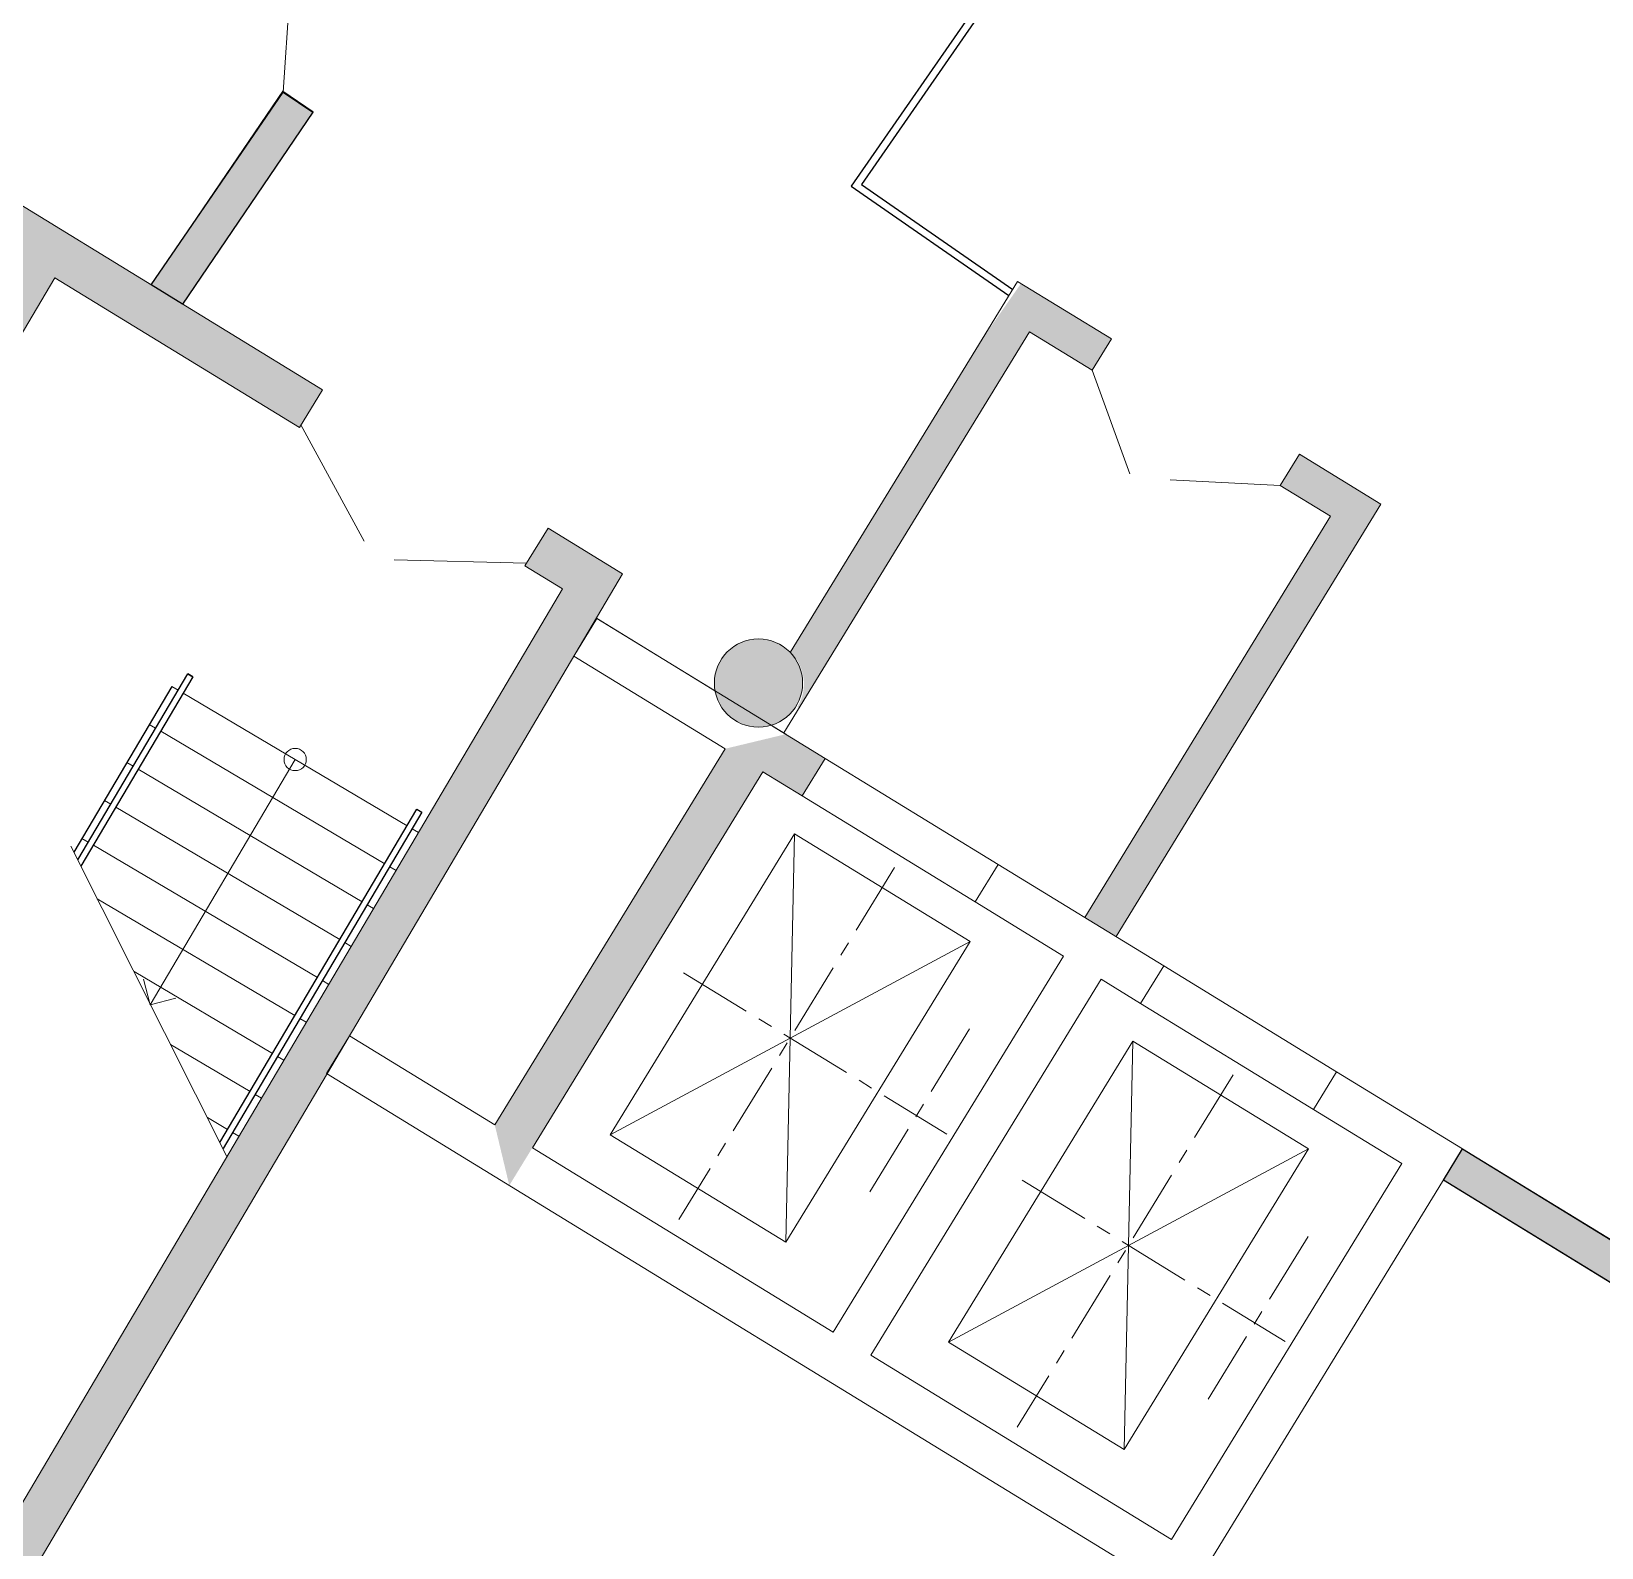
# Model space of a CAD drawing. Header units: millimetres. Extents: x 72919 to 485785, y -53256 to 338519.
# Drawn here: x 172890 to 183571, y 201859 to 212173 of the extents above; entities that cross this region are included whole.
import ezdxf

# ---------------------------------------------------------------- set-up
doc = ezdxf.new("R2010")
doc.units = ezdxf.units.MM
doc.linetypes.add('CENTER', pattern=[2, 1.25, -0.25, 0.25, -0.25])
doc.layers.add('1', color=7, linetype='Continuous')
for name, color, linetype, lineweight in [('door', 177, 'Continuous', 9), ('lifts', 7, 'Continuous', 35), ('stairs', 4, 'Continuous', 5), ('wall', 5, 'Continuous', 40)]:
    doc.layers.add(name, color=color, linetype=linetype, lineweight=lineweight)

msp = doc.modelspace()

# ---------------------------------------------------------------- hatches: boundary and pattern name
at = {"ltscale": 500, "true_color": 0x000000}
h = msp.add_hatch(color=18, dxfattribs=at)
h.dxf.hatch_style = 1
h.paths.add_polyline_path([(173916.59879, 210317.67759), (173703.20264, 210448.45301), (174602.66466, 211759.81552), (174804.03317, 211622.90331)])
h.paths.add_polyline_path([(175611.35646, 213254.93818), (176315.10067, 214289.99503), (176335.87821, 214324.07206), (176528.76397, 214604.24793), (176528.98689, 214604.57581), (176886.98345, 215131.112), (177093.72385, 214990.54739), (176734.53296, 214462.25459), (176710.32099, 214426.64399), (176627.7013, 214305.12814), (176520.86965, 214148.00168), (175818.09686, 213114.37358)])
h.paths.add_polyline_path([(174397.82092, 215902.41435), (174238.21183, 216067.42022), (174271.01138, 216073.01056), (174221.49937, 216086.23625), (174608.4981, 216631.98723), (174810.77267, 216485.05409)])
h.paths.add_polyline_path([(171473.324, 211990.8771), (172313.8365, 213286.64662), (172521.45712, 213147.36982), (171613.08648, 211745.08882), (171607.72228, 211794.20755), (171598.27767, 211830.5991), (171585.55977, 211862.94739), (171570.05554, 211892.17477), (171549.62243, 211921.85146), (171532.63834, 211941.74451), (171512.984, 211960.98109), (171489.57548, 211979.85897)])
h.paths.add_polyline_path([(170412.40855, 210295.35376), (170626.15946, 210165.69304), (171433.69278, 211462.455), (171385.88707, 211446.13101), (171336.83004, 211438.12261), (171287.82975, 211438.26364), (171256.73038, 211442.55058), (171206.65947, 211456.74167), (171175.9947, 211470.399), (171151.7921, 211484.30529)])
h.paths.add_polyline_path([(166413.7278, 203185.86542), (166637.02779, 203073.43115), (166818.02285, 203423.97295), (166811.30533, 203471.75178), (166812.35434, 203520.18764), (166822.63843, 203573.00764), (166849.93729, 203637.68754), (166873.39367, 203672.92808), (166914.3671, 203716.25911), (166943.51752, 203738.53971), (166996.68108, 203766.95034), (169019.05324, 207456.33087), (170102.33584, 209302.14871), (169888.58493, 209431.80942), (168700.63121, 207403.29474), (167673.88682, 205564.55751), (166775.57642, 203883.62731)])
h = msp.add_hatch(color=18, dxfattribs=at)
h.dxf.hatch_style = 1
h.paths.add_polyline_path([(181516.50725, 209296.71829), (181385.88191, 209083.55868), (181726.82251, 208874.62846), (180054.81799, 206146.18538), (180267.97767, 206015.56016), (182070.60747, 208957.16271)])
edge = h.paths.add_edge_path()
edge.add_arc((221610.43379, 180914.99944), 51340, 144.870124814, 145.407702773)
edge.add_line((179346.6937, 210062.41569), (178052.72252, 207950.86237))
edge.add_arc((177845.05592, 207734.35697), 300, -31.483631558, 46.193743415, ccw=False)
edge.add_line((178100.89274, 207577.68049), (178112.77868, 207570.39677))
edge.add_line((178112.77868, 207570.39677), (179680.48194, 210128.63691))
edge.add_line((179680.48194, 210128.63691), (180106.92426, 209867.31077))
edge.add_line((180106.92426, 209867.31077), (180237.54961, 210080.47038))
edge.add_line((180237.54961, 210080.47038), (179622.02573, 210457.66671))
h = msp.add_hatch(color=18, dxfattribs=at)
h.dxf.hatch_style = 1
h.paths.add_polyline_path([(184567.7795, 203957.49976), (186261.036, 206330.01722), (186260.1379, 206328.75884), (186481.3367, 206638.69299), (186480.8223, 206637.97224), (188204.11678, 209052.5776), (188227.52549, 209036.10129), (188253.03285, 209021.60945), (188274.96464, 209011.61545), (188307.68599, 209000.41783), (188348.03328, 208992.09892), (188391.50765, 208989.40185), (188427.28315, 208991.92864), (188453.26388, 208996.5036), (188475.37412, 209002.30002), (186688.87545, 206499.1357), (186689.68289, 206500.26704), (186468.06036, 206189.73918), (186468.99848, 206191.05364), (184611.28538, 203588.10675), (184644.05868, 203654.04501), (184654.99176, 203703.9239), (184656.61325, 203766.61604), (184643.32376, 203834.25724), (184614.34419, 203898.07907), (184584.42679, 203939.26173)])
h.paths.add_polyline_path([(182495.28059, 204357.44879), (182625.90596, 204570.60838), (184062.18079, 203690.4513), (184070.19566, 203656.78627), (184087.42756, 203612.46098), (184109.61018, 203574.0816), (184143.04639, 203533.24593), (184158.566, 203518.46879), (184202.44615, 203486.18818), (184231.72073, 203470.64593), (184281.58021, 203452.7614), (184335.90851, 203443.76549), (184389.23461, 203444.66257), (184427.73419, 203451.31051), (184497.74532, 203477.75977), (184538.80332, 203503.93276), (184572.36755, 203533.57677), (184349.43473, 203221.21298)])
h = msp.add_hatch(color=18, dxfattribs=at)
h.dxf.hatch_style = 1
edge = h.paths.add_edge_path()
edge.add_arc((177835.88775, 207740.07576), 300, 0, 360)
h = msp.add_hatch(color=18, dxfattribs=at)
h.dxf.hatch_style = 1
h.paths.add_polyline_path([(178021.64734, 207392.09555), (177609.10538, 207293.05448), (176041.60097, 204735.13932), (176140.64205, 204322.59737), (177864.8969, 207136.30404), (178133.47846, 206971.71685), (178290.2289, 207227.50836)])
at = {"layer": '1', "ltscale": 500, "true_color": 0x000000}
h = msp.add_hatch(color=18, dxfattribs=at)
h.dxf.hatch_style = 1
edge = h.paths.add_edge_path()
edge.add_line((172534.86705, 201080.40594), (167293.40859, 203251.48912))
edge.add_arc((167110.78016, 203489.49512), 300, 7.500000002, 307.500000002, ccw=False)
edge.add_line((167408.21362, 203528.65298), (168349.79283, 203138.6381))
edge.add_line((168349.79283, 203138.6381), (172793.81876, 210653.93545))
edge.add_line((172793.81876, 210653.93545), (171456.33812, 211473.54464))
edge.add_arc((171313.19049, 211737.18978), 300, -1.499999998, 298.500000002, ccw=False)
edge.add_line((171613.08769, 211729.33669), (174869.3984, 209733.77407))
edge.add_line((174869.3984, 209733.77407), (174712.64958, 209477.98156))
edge.add_line((174712.64958, 209477.98156), (173049.59937, 210497.09336))
edge.add_line((173049.59937, 210497.09336), (168629.71821, 203022.62727))
edge.add_line((168629.71821, 203022.62727), (172409.1184, 201457.14815))
edge.add_line((172409.1184, 201457.14815), (176503.19713, 208380.73981))
edge.add_line((176503.19713, 208380.73981), (176247.40462, 208537.48863))
edge.add_line((176247.40462, 208537.48863), (176404.15344, 208793.28114))
edge.add_line((176404.15344, 208793.28114), (176911.73838, 208482.23473))
edge.add_line((176911.73838, 208482.23473), (176733.56197, 208180.91646))
edge.add_line((176733.56197, 208180.91646), (172534.83747, 201080.35592))
h = msp.add_hatch(color=18, dxfattribs=at)
h.dxf.hatch_style = 1
h.paths.add_polyline_path([(177609.10538, 207293.05448), (178021.64734, 207392.09555), (176737.15099, 208179.24194), (176580.40055, 207923.45043), (177609.10538, 207293.05448)], flags=0)
h = msp.add_hatch(color=18, dxfattribs=at)
h.dxf.hatch_style = 1
h.paths.add_polyline_path([(179466.86987, 206506.45634), (179310.11943, 206250.66482), (180435.6011, 205560.9635), (180592.35154, 205816.75501), (179466.86987, 206506.45634)], flags=0)
h = msp.add_hatch(color=18, dxfattribs=at)
h.dxf.hatch_style = 1
h.paths.add_polyline_path([(178343.72461, 203324.38536), (179911.22949, 205882.30129), (180167.02101, 205725.55085), (178599.51613, 203167.63492)], flags=0)
h = msp.add_hatch(color=18, dxfattribs=at)
h.dxf.hatch_style = 1
h.paths.add_polyline_path([(176140.64205, 204322.59737), (176041.60097, 204735.13932), (175053.23071, 205340.81803), (174896.48027, 205085.02651), (176140.64205, 204322.59737)], flags=0)
h = msp.add_hatch(color=18, dxfattribs=at)
h.dxf.hatch_style = 1
h.paths.add_polyline_path([(182213.35213, 204471.54794), (182625.89399, 204570.58907), (181768.99035, 205095.70431), (181612.23991, 204839.91279), (182213.35213, 204471.54794)], flags=0)
h = msp.add_hatch(color=18, dxfattribs=at)
h.dxf.hatch_style = 1
h.paths.add_polyline_path([(178186.97408, 203068.5939), (178343.72461, 203324.38536), (176297.39297, 204578.38966), (176140.64243, 204322.5982), (178186.97408, 203068.5939)], flags=0)
h = msp.add_hatch(color=18, dxfattribs=at)
h.dxf.hatch_style = 1
h.paths.add_polyline_path([(182625.89399, 204570.58907), (182213.35213, 204471.54794), (180645.84869, 201913.63219), (180744.88992, 201501.09026), (182625.89399, 204570.58907)], flags=0)
h = msp.add_hatch(color=18, dxfattribs=at)
h.dxf.hatch_style = 1
h.paths.add_polyline_path([(180744.88992, 201501.09026), (180645.84869, 201913.63219), (178343.72461, 203324.38536), (178186.97426, 203068.59379), (180744.88992, 201501.09026)], flags=0)

# ---------------------------------------------------------------- linework, layer by layer
at = {"color": 18, "ltscale": 500, "true_color": 0x000000}
for p, q in [((179467.83842, 212562.21593), (178466.80804, 211119.02241)), ((179508.92275, 212533.71894), (178536.38935, 211131.60975)), ((178466.80804, 211119.02241), (179538.61214, 210375.59579)), ((178536.38935, 211131.60975), (179567.10912, 210416.68012))]:
    msp.add_line(p, q, dxfattribs=at)
for points in [[(415650.43379, 180914.99944, 0.4142135624), (336810.43379, 259754.99944), (221610.43379, 259754.99944, 0.4142135624), (142770.43379, 180914.99944), (142770.43379, 104414.99944, 0.4142135624), (221610.43379, 25574.99944), (336810.43379, 25574.99944, 0.4142135624), (415650.43379, 104414.99944)], [(414950.43379, 180914.99944, 0.4142135624), (336810.43379, 259054.99944), (221610.43379, 259054.99944, 0.4142135624), (143470.43379, 180914.99944), (143470.43379, 104414.99944, 0.4142135624), (221610.43379, 26274.99944), (336810.43379, 26274.99944, 0.4142135624), (414950.43379, 104414.99944)]]:
    msp.add_lwpolyline(points, format="xyb", close=True, dxfattribs=at)
for points in [[(173916.59879, 210317.67759), (173703.20264, 210448.45301), (174602.66466, 211759.81552), (174804.03317, 211622.90331), (173916.59879, 210317.67759)], [(173205.18216, 206536.58004), (173953.69962, 207802.41541), (173988.12913, 207782.05645), (173226.54756, 206494.12538)], [(173988.13058, 207782.05559), (173953.69976, 207802.41533)], [(173844.49196, 207715.96492), (173178.4753, 206589.64857)], [(174172.0613, 204615.31844), (175511.84074, 206881.05077), (175546.27025, 206860.6918), (174193.42726, 204572.86267)], [(182495.28059, 204357.44879), (182625.90596, 204570.60838), (184062.18079, 203690.4513), (184070.19566, 203656.78627), (184087.42756, 203612.46098), (184109.61018, 203574.0816), (184143.04639, 203533.24593), (184158.566, 203518.46879), (184202.44615, 203486.18818), (184231.72073, 203470.64593), (184281.58021, 203452.7614), (184335.90851, 203443.76549), (184389.23461, 203444.66257), (184427.73419, 203451.31051), (184497.74532, 203477.75977), (184538.80332, 203503.93276), (184572.36755, 203533.57677), (184349.43473, 203221.21298), (182495.28059, 204357.44879)]]:
    msp.add_lwpolyline(points, dxfattribs=at)
at = {"layer": 'door', "linetype": 'ByBlock', "ltscale": 100}
for p, q in [((174602.66466, 211759.81552), (174661.85188, 212659.67376)), ((174722.81806, 209495.77958), (175152.26326, 208704.84543)), ((175357.88144, 208578.84327), (176257.57311, 208555.28664))]:
    msp.add_line(p, q, dxfattribs=at)
at = {"layer": 'door'}
for p, q in [((180106.92424, 209867.31073), (180362.27556, 209162.11877)), ((181385.8819, 209083.55867), (180636.90941, 209122.80407))]:
    msp.add_line(p, q, dxfattribs=at)
at = {"layer": 'lifts', "color": 0, "lineweight": 15, "ltscale": 100}
for points in [[(178133.47846, 206971.71685), (178290.2289, 207227.50836), (179466.86987, 206506.45634), (179310.11943, 206250.66482)], [(180435.6011, 205560.9635), (180592.35154, 205816.75501), (181768.99251, 205095.70299), (181612.24207, 204839.91147)]]:
    msp.add_lwpolyline(points, close=True, dxfattribs=at)
for points in [[(178081.15758, 206714.08926), (179274.85132, 205982.5872), (178020.84779, 203936.25508), (176827.15405, 204667.75714), (178081.15758, 206714.08926), (178020.84779, 203936.25508), (176827.15405, 204667.75714), (179274.85132, 205982.5872)], [(180383.28069, 205303.33669), (181576.97443, 204571.83463), (180322.9709, 202525.50251), (179129.27717, 203257.00456), (180383.28069, 205303.33669), (180322.9709, 202525.50251), (179129.27717, 203257.00456), (181576.97443, 204571.83463)]]:
    msp.add_lwpolyline(points, dxfattribs=at)
at = {"layer": 'lifts', "color": 0, "linetype": 'CENTER', "lineweight": 20, "ltscale": 400}
for points in [[(178761.84961, 206485.16006), (177294.01776, 204089.89448)], [(177326.75563, 205768.99473), (179142.72655, 204656.15781)], [(179272.28894, 205387.01991), (178550.3407, 204208.91646)], [(181063.97272, 205074.40748), (179596.14087, 202679.1419)], [(179628.87874, 204358.24216), (181444.84966, 203245.40524)], [(181574.41205, 203976.26734), (180852.46381, 202798.16389)]]:
    msp.add_lwpolyline(points, dxfattribs=at)
at = {"layer": 'stairs', "color": 4, "lineweight": 18}
for p, q in [((173844.49196, 207715.96492), (173887.53049, 207690.51525)), ((173921.9601, 207670.15623), (175445.67161, 206769.1506)), ((173691.79397, 207457.73377), (173734.83249, 207432.28411)), ((173769.26234, 207411.92495), (175292.97362, 206510.91946)), ((173539.09598, 207199.50263), (173582.1345, 207174.05296)), ((173616.56459, 207153.69366), (175140.27562, 206252.68832)), ((174683.81611, 207219.65326), (173697.67114, 205551.96062)), ((173386.39799, 206941.27149), (173429.43651, 206915.82182)), ((173463.86683, 206895.46238), (174987.57763, 205994.45717)), ((175480.10122, 206748.79158), (175523.13975, 206723.34191)), ((173233.7, 206683.04034), (173276.73852, 206657.59068)), ((173311.16907, 206637.2311), (174834.87964, 205736.22603)), ((175327.40347, 206490.5603), (175370.44171, 206465.1108)), ((173337.47672, 206273.14981), (174682.18165, 205477.99489)), ((175174.70571, 206232.32902), (175217.74367, 206206.87968)), ((175022.00795, 205974.09774), (175065.04563, 205948.64856)), ((173587.57552, 205776.73565), (174529.48366, 205219.76374)), ((174869.31019, 205715.86645), (174912.3476, 205690.41745)), ((174716.61243, 205457.63517), (174759.64956, 205432.18633)), ((173836.62344, 205280.94293), (174376.78567, 204961.5326)), ((174563.91468, 205199.40389), (174606.95152, 205173.95522)), ((174411.21692, 204941.17261), (174454.25348, 204915.7241)), ((174086.75541, 204784.50918), (174224.08767, 204703.30146)), ((174258.51916, 204682.94133), (174301.55545, 204657.49298))]:
    msp.add_line(p, q, dxfattribs=at)
at = {"layer": 'stairs', "color": 4}
for q in [(173652.84393, 205726.51064), (173872.22116, 205596.78783)]:
    msp.add_line((173697.67114, 205551.96062), q, dxfattribs=at)
at = {"layer": 'stairs', "color": 4, "lineweight": 18}
msp.add_lwpolyline([(173158.46851, 206629.40357), (174220.1328, 204519.79674)], dxfattribs=at)
msp.add_circle((174683.81611, 207219.65326), 75.52444, dxfattribs=at)
at = {"layer": 'wall', "color": 18, "lineweight": 18, "ltscale": 0.007407, "true_color": 0x000000}
for p, q in [((182612.73307, 204578.6808), (184062.18079, 203690.4513)), ((182495.28058, 204357.4488), (184349.43473, 203221.21298))]:
    msp.add_line(p, q, dxfattribs=at)
at = {"layer": 'wall', "color": 18, "lineweight": 18, "ltscale": 0.007407, "true_color": 0x000000, "extrusion": (0.707107, 0.707107, 0)}
for points, elevation in [([(30546.44348, 0), (13036.12283, 0)], 281790.96344), ([(13036.12283, 0), (30381.33181, 0)], 281640.96344)]:
    msp.add_lwpolyline(points, dxfattribs=dict(at, elevation=elevation))
at = {"layer": 'wall', "color": 18, "lineweight": 18, "ltscale": 0.007407, "true_color": 0x000000}
msp.add_lwpolyline([(172534.86705, 201080.40594), (167293.40859, 203251.48912, -3.7320508076), (167408.21362, 203528.65298), (168349.79283, 203138.6381), (172793.81876, 210653.93545), (171456.33812, 211473.54464, -3.7320508076), (171613.08769, 211729.33669), (174869.3984, 209733.77407), (174712.64958, 209477.98156), (173049.59937, 210497.09336), (168629.71821, 203022.62727), (172409.1184, 201457.14815), (176503.19713, 208380.73981), (176247.40462, 208537.48863), (176404.15344, 208793.28114), (176911.73838, 208482.23473), (172534.83747, 201080.35592)], format="xyb", dxfattribs=at)
for points in [[(173703.20264, 210448.45301), (174603.50596, 211772.60617)], [(174599.29131, 211766.40732), (174806.0317, 211625.84272), (173916.59879, 210317.67759)], [(178051.39952, 207948.70344), (179597.94768, 210472.42187), (180237.54961, 210080.47038)], [(178008.47744, 207400.19387), (179680.47796, 210128.63042)], [(180106.92426, 209867.31077), (179680.48194, 210128.63691)], [(180106.92424, 209867.31073), (180237.54958, 210080.47034)], [(180267.97767, 206015.56016), (182070.60747, 208957.16271), (181516.50725, 209296.71829)], [(181385.8819, 209083.55867), (181516.50725, 209296.71828)], [(180054.81799, 206146.18538), (181726.82251, 208874.62846), (181385.88191, 209083.55868)], [(176580.40055, 207923.45043), (176732.88972, 208181.32841), (177549.90072, 207680.6596)], [(178021.64734, 207392.09555), (176737.15099, 208179.24194), (176580.40055, 207923.45043), (177609.10538, 207293.05448)], [(177931.78251, 207447.16627), (178290.2289, 207227.50836), (178133.47846, 206971.71685), (177864.8969, 207136.30404)], [(177609.10538, 207293.05448), (176041.60097, 204735.13932)], [(176297.39297, 204578.38966), (177864.8969, 207136.30404)], [(180167.02101, 205725.55085), (180435.6011, 205560.9635), (180592.35154, 205816.75501), (179466.86987, 206506.45634), (179310.11943, 206250.66482), (179911.22949, 205882.30129)], [(178343.72461, 203324.38536), (179911.22949, 205882.30129)], [(180167.02101, 205725.55085), (178599.51618, 203167.635)], [(176041.60097, 204735.13932), (175053.23071, 205340.81803), (174896.48027, 205085.02651), (180744.88939, 201501.0894), (182625.89399, 204570.58907)], [(182625.89399, 204570.58907), (181768.99035, 205095.70431), (181612.23991, 204839.91279), (182213.35213, 204471.54794)], [(178343.72461, 203324.38536), (176297.39297, 204578.38966)], [(182213.35213, 204471.54794), (180645.84869, 201913.63219)], [(180645.84869, 201913.63219), (178599.51618, 203167.635)]]:
    msp.add_lwpolyline(points, dxfattribs=at)
msp.add_circle((177835.88775, 207740.07576), 300, dxfattribs=at)

doc.saveas('drawing.dxf')
